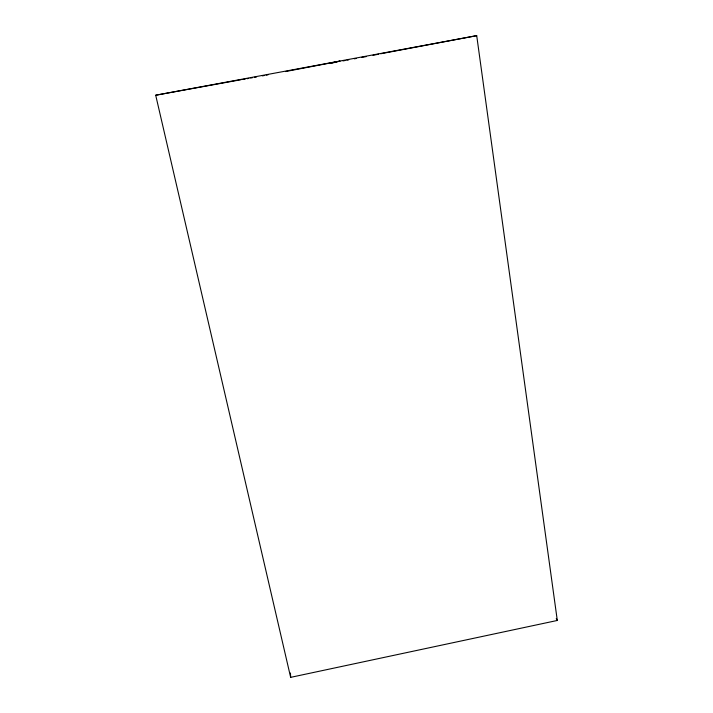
<?xml version="1.0" encoding="UTF-8"?>
<svg xmlns="http://www.w3.org/2000/svg" width="713" height="713" viewBox="0 0 713 713"><rect width="100%" height="100%" fill="white"/><g stroke="black" fill="none" stroke-linecap="round" stroke-linejoin="round"><path stroke-width="1.07" d="M330.422 63.207L340.039 61.131L285.458 71.567M290.646 677.35L557.299 620.462L476.712 35.65L155.701 95.221L290.646 677.35L290.467 673.01M378.576 54.197L372.988 55.32M380.689 53.769L476.712 35.65M361.571 57.468L366.366 56.568M254.425 77.352L256.528 76.959M262.375 75.881L264.247 75.533M266.118 75.186L267.99 74.838M346.883 60.195L348.719 59.856M354.308 58.822L356.179 58.466M343.033 60.908L345.047 60.534M247.028 78.715L248.81 78.385M250.637 78.047L252.464 77.717M335.787 62.245L330.805 63.154M242.928 79.455L245.245 79.036M155.701 95.221L241.03 79.722M556.256 618.519L557.299 620.462"/></g></svg>
